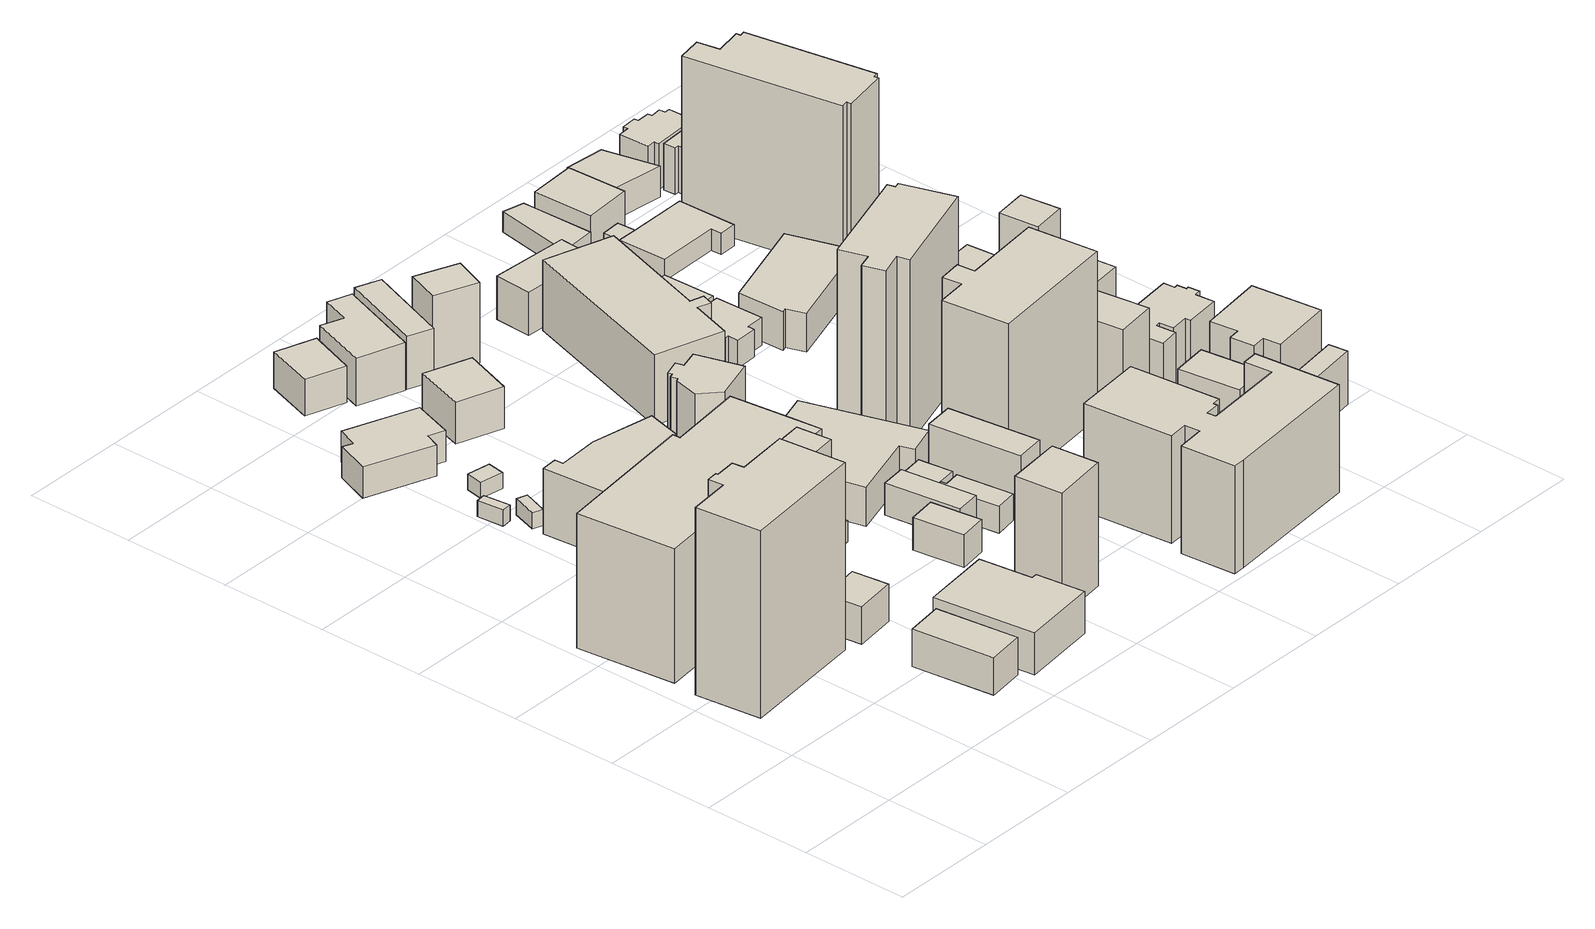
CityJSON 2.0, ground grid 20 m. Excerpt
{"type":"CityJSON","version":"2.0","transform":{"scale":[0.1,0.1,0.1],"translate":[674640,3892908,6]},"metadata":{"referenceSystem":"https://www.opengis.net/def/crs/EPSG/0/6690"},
"CityObjects":{
"building1":{"type":"Building","attributes":{"class":"3002","usage":"412","measuredHeight":36,"storeysAboveGround":12,"BuildingDetailAttribute.totalFloorArea":3738.52,"BuildingDetailAttribute.buildingFootprintArea":311.54,"BuildingDetailAttribute.buildingRoofEdgeArea":311.54,"BuildingDetailAttribute.urbanPlanType":"21","BuildingDetailAttribute.landUseType":"211","BuildingDetailAttribute.surveyYear":2021,"BuildingIDAttribute.prefecture":"23","BuildingIDAttribute.city":"23106"},"address":[{"country":"日本","locality":"愛知県名古屋市中区新栄一丁目３３１９"}],"geometry":[{"type":"Solid","lod":"1","boundaries":[[[[0,1,2,3,4,5,6,7,8,9]],[[8,10,11,9]],[[7,12,10,8]],[[6,13,12,7]],[[5,14,13,6]],[[4,15,14,5]],[[3,16,15,4]],[[2,17,16,3]],[[1,18,17,2]],[[0,19,18,1]],[[9,11,19,0]],[[10,12,13,14,15,16,17,18,19,11]]]]}]},
"building2":{"type":"Building","attributes":{"class":"9999","usage":"401","measuredHeight":29.1,"storeysAboveGround":7,"BuildingDetailAttribute.totalFloorArea":5298.74,"BuildingDetailAttribute.buildingFootprintArea":756.96,"BuildingDetailAttribute.buildingRoofEdgeArea":756.96,"BuildingDetailAttribute.urbanPlanType":"21","BuildingDetailAttribute.landUseType":"212","BuildingDetailAttribute.surveyYear":2021,"BuildingIDAttribute.prefecture":"23","BuildingIDAttribute.city":"23106"},"address":[{"country":"日本","locality":"愛知県名古屋市中区新栄一丁目３３０１"}],"geometry":[{"type":"Solid","lod":"1","boundaries":[[[[20,21,22,23,24,25,26]],[[25,27,28,26]],[[24,29,27,25]],[[23,30,29,24]],[[22,31,30,23]],[[21,32,31,22]],[[20,33,32,21]],[[26,28,33,20]],[[27,29,30,31,32,33,28]]]]}]},
"building3":{"type":"Building","attributes":{"class":"3001","usage":"401","measuredHeight":9,"storeysAboveGround":1,"BuildingDetailAttribute.totalFloorArea":108.42,"BuildingDetailAttribute.buildingFootprintArea":108.42,"BuildingDetailAttribute.buildingRoofEdgeArea":108.42,"BuildingDetailAttribute.urbanPlanType":"21","BuildingDetailAttribute.landUseType":"212","BuildingDetailAttribute.surveyYear":2021,"BuildingIDAttribute.prefecture":"23","BuildingIDAttribute.city":"23106"},"address":[{"country":"日本","locality":"愛知県名古屋市"}],"geometry":[{"type":"Solid","lod":"1","boundaries":[[[[34,35,36,37]],[[36,38,39,37]],[[35,40,38,36]],[[34,41,40,35]],[[37,39,41,34]],[[38,40,41,39]]]]}]},
"building4":{"type":"Building","attributes":{"class":"3001","usage":"412","measuredHeight":8,"storeysAboveGround":3,"BuildingDetailAttribute.totalFloorArea":159.29,"BuildingDetailAttribute.buildingFootprintArea":53.1,"BuildingDetailAttribute.buildingRoofEdgeArea":53.1,"BuildingDetailAttribute.urbanPlanType":"21","BuildingDetailAttribute.landUseType":"211","BuildingDetailAttribute.surveyYear":2021,"BuildingIDAttribute.prefecture":"23","BuildingIDAttribute.city":"23106"},"address":[{"country":"日本","locality":"愛知県名古屋市中区新栄一丁目３３１７"}],"geometry":[{"type":"Solid","lod":"1","boundaries":[[[[42,43,44,45]],[[44,46,47,45]],[[43,48,46,44]],[[42,49,48,43]],[[45,47,49,42]],[[46,48,49,47]]]]}]},
"building5":{"type":"Building","attributes":{"class":"3002","usage":"412","measuredHeight":29.9,"storeysAboveGround":1,"BuildingDetailAttribute.totalFloorArea":48.54,"BuildingDetailAttribute.buildingFootprintArea":48.54,"BuildingDetailAttribute.buildingRoofEdgeArea":48.54,"BuildingDetailAttribute.urbanPlanType":"21","BuildingDetailAttribute.landUseType":"211","BuildingDetailAttribute.surveyYear":2021,"BuildingIDAttribute.prefecture":"23","BuildingIDAttribute.city":"23106"},"address":[{"country":"日本","locality":"愛知県名古屋市"}],"geometry":[{"type":"Solid","lod":"1","boundaries":[[[[50,51,52,53]],[[52,54,55,53]],[[51,56,54,52]],[[50,57,56,51]],[[53,55,57,50]],[[54,56,57,55]]]]}]},
"building6":{"type":"Building","attributes":{"class":"9999","usage":"461","measuredHeight":-9999,"storeysAboveGround":9999,"BuildingDetailAttribute.totalFloorArea":-9999,"BuildingDetailAttribute.buildingFootprintArea":-9999,"BuildingDetailAttribute.buildingRoofEdgeArea":9.17,"BuildingDetailAttribute.urbanPlanType":"21","BuildingDetailAttribute.landUseType":"211","BuildingDetailAttribute.surveyYear":2021,"BuildingIDAttribute.prefecture":"23","BuildingIDAttribute.city":"23106"},"geometry":[{"type":"Solid","lod":"1","boundaries":[[[[58,59,60,61]],[[60,62,63,61]],[[59,64,62,60]],[[58,65,64,59]],[[61,63,65,58]],[[62,64,65,63]]]]}]},
"building7":{"type":"Building","attributes":{"class":"9999","usage":"461","measuredHeight":-9999,"storeysAboveGround":9999,"BuildingDetailAttribute.totalFloorArea":-9999,"BuildingDetailAttribute.buildingFootprintArea":-9999,"BuildingDetailAttribute.buildingRoofEdgeArea":9.86,"BuildingDetailAttribute.urbanPlanType":"21","BuildingDetailAttribute.landUseType":"211","BuildingDetailAttribute.surveyYear":2021,"BuildingIDAttribute.prefecture":"23","BuildingIDAttribute.city":"23106"},"geometry":[{"type":"Solid","lod":"1","boundaries":[[[[66,67,68,69]],[[68,70,71,69]],[[67,72,70,68]],[[66,73,72,67]],[[69,71,73,66]],[[70,72,73,71]]]]}]},
"building8":{"type":"Building","attributes":{"class":"3001","usage":"413","measuredHeight":10.9,"storeysAboveGround":2,"BuildingDetailAttribute.totalFloorArea":526.95,"BuildingDetailAttribute.buildingFootprintArea":263.48,"BuildingDetailAttribute.buildingRoofEdgeArea":263.48,"BuildingDetailAttribute.urbanPlanType":"21","BuildingDetailAttribute.landUseType":"212","BuildingDetailAttribute.surveyYear":2021,"BuildingIDAttribute.prefecture":"23","BuildingIDAttribute.city":"23106"},"address":[{"country":"日本","locality":"愛知県名古屋市"}],"geometry":[{"type":"Solid","lod":"1","boundaries":[[[[74,75,76,77,78,79]],[[78,80,81,79]],[[77,82,80,78]],[[76,83,82,77]],[[75,84,83,76]],[[74,85,84,75]],[[79,81,85,74]],[[80,82,83,84,85,81]]]]}]},
"building9":{"type":"Building","attributes":{"class":"3001","usage":"411","measuredHeight":7.8,"storeysAboveGround":2,"BuildingDetailAttribute.totalFloorArea":319.21,"BuildingDetailAttribute.buildingFootprintArea":159.6,"BuildingDetailAttribute.buildingRoofEdgeArea":159.6,"BuildingDetailAttribute.urbanPlanType":"21","BuildingDetailAttribute.landUseType":"211","BuildingDetailAttribute.surveyYear":2021,"BuildingIDAttribute.prefecture":"23","BuildingIDAttribute.city":"23106"},"address":[{"country":"日本","locality":"愛知県名古屋市"}],"geometry":[{"type":"Solid","lod":"1","boundaries":[[[[86,87,88,89,90,91,92,93]],[[92,94,95,93]],[[91,96,94,92]],[[90,97,96,91]],[[89,98,97,90]],[[88,99,98,89]],[[87,100,99,88]],[[86,101,100,87]],[[93,95,101,86]],[[94,96,97,98,99,100,101,95]]]]}]},
"building10":{"type":"Building","attributes":{"class":"3001","usage":"461","measuredHeight":-9999,"storeysAboveGround":9999,"BuildingDetailAttribute.totalFloorArea":-9999,"BuildingDetailAttribute.buildingFootprintArea":-9999,"BuildingDetailAttribute.buildingRoofEdgeArea":14.05,"BuildingDetailAttribute.urbanPlanType":"21","BuildingDetailAttribute.landUseType":"211","BuildingDetailAttribute.surveyYear":2021,"BuildingIDAttribute.prefecture":"23","BuildingIDAttribute.city":"23106"},"geometry":[{"type":"Solid","lod":"1","boundaries":[[[[102,103,104,105]],[[104,106,107,105]],[[103,108,106,104]],[[102,109,108,103]],[[105,107,109,102]],[[106,108,109,107]]]]}]},
"building11":{"type":"Building","attributes":{"class":"3002","usage":"412","measuredHeight":15.2,"storeysAboveGround":4,"BuildingDetailAttribute.totalFloorArea":871.58,"BuildingDetailAttribute.buildingFootprintArea":217.89,"BuildingDetailAttribute.buildingRoofEdgeArea":217.89,"BuildingDetailAttribute.urbanPlanType":"21","BuildingDetailAttribute.landUseType":"211","BuildingDetailAttribute.surveyYear":2021,"BuildingIDAttribute.prefecture":"23","BuildingIDAttribute.city":"23106"},"address":[{"country":"日本","locality":"愛知県名古屋市"}],"geometry":[{"type":"Solid","lod":"1","boundaries":[[[[110,111,112,113,114,115,116,117,118]],[[117,119,120,118]],[[116,121,119,117]],[[115,122,121,116]],[[114,123,122,115]],[[113,124,123,114]],[[112,125,124,113]],[[111,126,125,112]],[[110,127,126,111]],[[118,120,127,110]],[[119,121,122,123,124,125,126,127,120]]]]}]},
"building12":{"type":"Building","attributes":{"class":"9999","usage":"401","measuredHeight":16,"storeysAboveGround":1,"BuildingDetailAttribute.totalFloorArea":35.12,"BuildingDetailAttribute.buildingFootprintArea":35.12,"BuildingDetailAttribute.buildingRoofEdgeArea":35.12,"BuildingDetailAttribute.urbanPlanType":"21","BuildingDetailAttribute.landUseType":"212","BuildingDetailAttribute.surveyYear":2021,"BuildingIDAttribute.prefecture":"23","BuildingIDAttribute.city":"23106"},"address":[{"country":"日本","locality":"愛知県名古屋市"}],"geometry":[{"type":"Solid","lod":"1","boundaries":[[[[128,129,130,131]],[[130,132,133,131]],[[129,134,132,130]],[[128,135,134,129]],[[131,133,135,128]],[[132,134,135,133]]]]}]},
"building13":{"type":"Building","attributes":{"class":"3002","usage":"412","measuredHeight":30,"storeysAboveGround":8,"BuildingDetailAttribute.totalFloorArea":751.93,"BuildingDetailAttribute.buildingFootprintArea":93.99,"BuildingDetailAttribute.buildingRoofEdgeArea":93.99,"BuildingDetailAttribute.urbanPlanType":"21","BuildingDetailAttribute.landUseType":"211","BuildingDetailAttribute.surveyYear":2021,"BuildingIDAttribute.prefecture":"23","BuildingIDAttribute.city":"23106"},"address":[{"country":"日本","locality":"愛知県名古屋市"}],"geometry":[{"type":"Solid","lod":"1","boundaries":[[[[136,137,138,139]],[[138,140,141,139]],[[137,142,140,138]],[[136,143,142,137]],[[139,141,143,136]],[[140,142,143,141]]]]}]},
"building14":{"type":"Building","attributes":{"class":"3001","usage":"413","measuredHeight":8.1,"storeysAboveGround":2,"BuildingDetailAttribute.totalFloorArea":99.26,"BuildingDetailAttribute.buildingFootprintArea":49.63,"BuildingDetailAttribute.buildingRoofEdgeArea":49.63,"BuildingDetailAttribute.urbanPlanType":"21","BuildingDetailAttribute.landUseType":"212","BuildingDetailAttribute.surveyYear":2021,"BuildingIDAttribute.prefecture":"23","BuildingIDAttribute.city":"23106"},"address":[{"country":"日本","locality":"愛知県名古屋市"}],"geometry":[{"type":"Solid","lod":"1","boundaries":[[[[144,145,146,147]],[[146,148,149,147]],[[145,150,148,146]],[[144,151,150,145]],[[147,149,151,144]],[[148,150,151,149]]]]}]},
"building15":{"type":"Building","attributes":{"class":"3001","usage":"411","measuredHeight":8.8,"storeysAboveGround":2,"BuildingDetailAttribute.totalFloorArea":146.2,"BuildingDetailAttribute.buildingFootprintArea":73.1,"BuildingDetailAttribute.buildingRoofEdgeArea":73.1,"BuildingDetailAttribute.urbanPlanType":"21","BuildingDetailAttribute.landUseType":"211","BuildingDetailAttribute.surveyYear":2021,"BuildingIDAttribute.prefecture":"23","BuildingIDAttribute.city":"23106"},"address":[{"country":"日本","locality":"愛知県名古屋市"}],"geometry":[{"type":"Solid","lod":"1","boundaries":[[[[152,153,154,155]],[[154,156,157,155]],[[153,158,156,154]],[[152,159,158,153]],[[155,157,159,152]],[[156,158,159,157]]]]}]},
"building16":{"type":"Building","attributes":{"class":"3001","usage":"411","measuredHeight":9.8,"storeysAboveGround":2,"BuildingDetailAttribute.totalFloorArea":177.47,"BuildingDetailAttribute.buildingFootprintArea":88.73,"BuildingDetailAttribute.buildingRoofEdgeArea":88.73,"BuildingDetailAttribute.urbanPlanType":"21","BuildingDetailAttribute.landUseType":"211","BuildingDetailAttribute.surveyYear":2021,"BuildingIDAttribute.prefecture":"23","BuildingIDAttribute.city":"23106"},"address":[{"country":"日本","locality":"愛知県名古屋市"}],"geometry":[{"type":"Solid","lod":"1","boundaries":[[[[160,161,162,163]],[[162,164,165,163]],[[161,166,164,162]],[[160,167,166,161]],[[163,165,167,160]],[[164,166,167,165]]]]}]},
"building17":{"type":"Building","attributes":{"class":"3001","usage":"411","measuredHeight":9,"storeysAboveGround":2,"BuildingDetailAttribute.totalFloorArea":133.49,"BuildingDetailAttribute.buildingFootprintArea":66.75,"BuildingDetailAttribute.buildingRoofEdgeArea":66.75,"BuildingDetailAttribute.urbanPlanType":"21","BuildingDetailAttribute.landUseType":"211","BuildingDetailAttribute.surveyYear":2021,"BuildingIDAttribute.prefecture":"23","BuildingIDAttribute.city":"23106"},"address":[{"country":"日本","locality":"愛知県名古屋市中区新栄一丁目３３１４"}],"geometry":[{"type":"Solid","lod":"1","boundaries":[[[[168,169,170,171]],[[170,172,173,171]],[[169,174,172,170]],[[168,175,174,169]],[[171,173,175,168]],[[172,174,175,173]]]]}]},
"building18":{"type":"Building","attributes":{"class":"3001","usage":"411","measuredHeight":9.9,"storeysAboveGround":3,"BuildingDetailAttribute.totalFloorArea":378.11,"BuildingDetailAttribute.buildingFootprintArea":126.04,"BuildingDetailAttribute.buildingRoofEdgeArea":156.18,"BuildingDetailAttribute.urbanPlanType":"21","BuildingDetailAttribute.landUseType":"211","BuildingDetailAttribute.surveyYear":2021,"BuildingIDAttribute.prefecture":"23","BuildingIDAttribute.city":"23106"},"address":[{"country":"日本","locality":"愛知県名古屋市"}],"geometry":[{"type":"Solid","lod":"1","boundaries":[[[[176,177,178,179,180,181]],[[180,182,183,181]],[[179,184,182,180]],[[178,185,184,179]],[[177,186,185,178]],[[176,187,186,177]],[[181,183,187,176]],[[182,184,185,186,187,183]]]]}]},
"building19":{"type":"Building","attributes":{"class":"3001","usage":"411","measuredHeight":6.4,"storeysAboveGround":1,"BuildingDetailAttribute.totalFloorArea":47.38,"BuildingDetailAttribute.buildingFootprintArea":47.38,"BuildingDetailAttribute.buildingRoofEdgeArea":77.96,"BuildingDetailAttribute.urbanPlanType":"21","BuildingDetailAttribute.landUseType":"211","BuildingDetailAttribute.surveyYear":2021,"BuildingIDAttribute.prefecture":"23","BuildingIDAttribute.city":"23106"},"address":[{"country":"日本","locality":"愛知県名古屋市"}],"geometry":[{"type":"Solid","lod":"1","boundaries":[[[[188,189,190,191,192,193]],[[192,194,195,193]],[[191,196,194,192]],[[190,197,196,191]],[[189,198,197,190]],[[188,199,198,189]],[[193,195,199,188]],[[194,196,197,198,199,195]]]]}]},
"building20":{"type":"Building","attributes":{"class":"9999","usage":"401","measuredHeight":7.9,"storeysAboveGround":2,"BuildingDetailAttribute.totalFloorArea":763.2,"BuildingDetailAttribute.buildingFootprintArea":381.6,"BuildingDetailAttribute.buildingRoofEdgeArea":381.6,"BuildingDetailAttribute.urbanPlanType":"21","BuildingDetailAttribute.landUseType":"212","BuildingDetailAttribute.surveyYear":2021,"BuildingIDAttribute.prefecture":"23","BuildingIDAttribute.city":"23106"},"address":[{"country":"日本","locality":"愛知県名古屋市中区新栄一丁目３３０４"}],"geometry":[{"type":"Solid","lod":"1","boundaries":[[[[200,201,202,203,204,205]],[[204,206,207,205]],[[203,208,206,204]],[[202,209,208,203]],[[201,210,209,202]],[[200,211,210,201]],[[205,207,211,200]],[[206,208,209,210,211,207]]]]}]},
"building21":{"type":"Building","attributes":{"class":"9999","usage":"411","measuredHeight":6.4,"storeysAboveGround":2,"BuildingDetailAttribute.totalFloorArea":61.14,"BuildingDetailAttribute.buildingFootprintArea":30.57,"BuildingDetailAttribute.buildingRoofEdgeArea":77.96,"BuildingDetailAttribute.urbanPlanType":"21","BuildingDetailAttribute.landUseType":"211","BuildingDetailAttribute.surveyYear":2021,"BuildingIDAttribute.prefecture":"23","BuildingIDAttribute.city":"23106"},"address":[{"country":"日本","locality":"愛知県名古屋市"}],"geometry":[{"type":"Solid","lod":"1","boundaries":[[[[212,213,214,215,216]],[[215,217,199,216]],[[214,218,217,215]],[[213,219,218,214]],[[212,195,219,213]],[[216,199,195,212]],[[217,218,219,195,199]]]]}]},
"building22":{"type":"Building","attributes":{"class":"3002","usage":"413","measuredHeight":13.3,"storeysAboveGround":4,"BuildingDetailAttribute.totalFloorArea":351.12,"BuildingDetailAttribute.buildingFootprintArea":87.78,"BuildingDetailAttribute.buildingRoofEdgeArea":87.78,"BuildingDetailAttribute.urbanPlanType":"21","BuildingDetailAttribute.landUseType":"212","BuildingDetailAttribute.surveyYear":2021,"BuildingIDAttribute.prefecture":"23","BuildingIDAttribute.city":"23106"},"address":[{"country":"日本","locality":"愛知県名古屋市"}],"geometry":[{"type":"Solid","lod":"1","boundaries":[[[[220,221,222,223,224,225,226,227,228,229,230]],[[229,231,232,230]],[[228,233,231,229]],[[227,234,233,228]],[[226,235,234,227]],[[225,236,235,226]],[[224,237,236,225]],[[223,238,237,224]],[[222,239,238,223]],[[221,240,239,222]],[[220,241,240,221]],[[230,232,241,220]],[[231,233,234,235,236,237,238,239,240,241,232]]]]}]},
"building23":{"type":"Building","attributes":{"class":"9999","usage":"411","measuredHeight":14.9,"storeysAboveGround":3,"BuildingDetailAttribute.totalFloorArea":242.17,"BuildingDetailAttribute.buildingFootprintArea":80.72,"BuildingDetailAttribute.buildingRoofEdgeArea":80.72,"BuildingDetailAttribute.urbanPlanType":"21","BuildingDetailAttribute.landUseType":"211","BuildingDetailAttribute.surveyYear":2021,"BuildingIDAttribute.prefecture":"23","BuildingIDAttribute.city":"23106"},"address":[{"country":"日本","locality":"愛知県名古屋市中区新栄一丁目２２１０"}],"geometry":[{"type":"Solid","lod":"1","boundaries":[[[[242,243,244,245]],[[244,246,247,245]],[[243,248,246,244]],[[242,249,248,243]],[[245,247,249,242]],[[246,248,249,247]]]]}]},
"building24":{"type":"Building","attributes":{"class":"3002","usage":"412","measuredHeight":14.1,"storeysAboveGround":4,"BuildingDetailAttribute.totalFloorArea":381.03,"BuildingDetailAttribute.buildingFootprintArea":95.26,"BuildingDetailAttribute.buildingRoofEdgeArea":95.26,"BuildingDetailAttribute.urbanPlanType":"21","BuildingDetailAttribute.landUseType":"211","BuildingDetailAttribute.surveyYear":2021,"BuildingIDAttribute.prefecture":"23","BuildingIDAttribute.city":"23106"},"address":[{"country":"日本","locality":"愛知県名古屋市"}],"geometry":[{"type":"Solid","lod":"1","boundaries":[[[[250,251,252,253]],[[252,254,255,253]],[[251,256,254,252]],[[250,257,256,251]],[[253,255,257,250]],[[254,256,257,255]]]]}]},
"building25":{"type":"Building","attributes":{"class":"3002","usage":"412","measuredHeight":15,"storeysAboveGround":5,"BuildingDetailAttribute.totalFloorArea":272.68,"BuildingDetailAttribute.buildingFootprintArea":54.54,"BuildingDetailAttribute.buildingRoofEdgeArea":54.54,"BuildingDetailAttribute.urbanPlanType":"21","BuildingDetailAttribute.landUseType":"211","BuildingDetailAttribute.surveyYear":2021,"BuildingIDAttribute.prefecture":"23","BuildingIDAttribute.city":"23106"},"address":[{"country":"日本","locality":"愛知県名古屋市"}],"geometry":[{"type":"Solid","lod":"1","boundaries":[[[[258,259,260,261]],[[260,262,263,261]],[[259,264,262,260]],[[258,265,264,259]],[[261,263,265,258]],[[262,264,265,263]]]]}]},
"building26":{"type":"Building","attributes":{"class":"3002","usage":"412","measuredHeight":14.2,"storeysAboveGround":4,"BuildingDetailAttribute.totalFloorArea":1749.86,"BuildingDetailAttribute.buildingFootprintArea":437.46,"BuildingDetailAttribute.buildingRoofEdgeArea":437.46,"BuildingDetailAttribute.urbanPlanType":"21","BuildingDetailAttribute.landUseType":"211","BuildingDetailAttribute.surveyYear":2021,"BuildingIDAttribute.prefecture":"23","BuildingIDAttribute.city":"23106"},"address":[{"country":"日本","locality":"愛知県名古屋市"}],"geometry":[{"type":"Solid","lod":"1","boundaries":[[[[266,267,268,269,270,271,272,273]],[[272,274,275,273]],[[271,276,274,272]],[[270,277,276,271]],[[269,278,277,270]],[[268,279,278,269]],[[267,280,279,268]],[[266,281,280,267]],[[273,275,281,266]],[[274,276,277,278,279,280,281,275]]]]}]},
"building27":{"type":"Building","attributes":{"class":"9999","usage":"422","measuredHeight":28.1,"storeysAboveGround":6,"BuildingDetailAttribute.totalFloorArea":3343.66,"BuildingDetailAttribute.buildingFootprintArea":557.28,"BuildingDetailAttribute.buildingRoofEdgeArea":699.44,"BuildingDetailAttribute.urbanPlanType":"21","BuildingDetailAttribute.landUseType":"214","BuildingDetailAttribute.surveyYear":2021,"BuildingIDAttribute.prefecture":"23","BuildingIDAttribute.city":"23106"},"address":[{"country":"日本","locality":"愛知県名古屋市"}],"geometry":[{"type":"Solid","lod":"1","boundaries":[[[[282,283,284,285,286,287,288,289,290,291,292,293,294,295,296,297,298]],[[297,299,300,298]],[[296,301,299,297]],[[295,302,301,296]],[[294,303,302,295]],[[293,304,303,294]],[[292,305,304,293]],[[291,306,305,292]],[[290,307,306,291]],[[289,308,307,290]],[[288,309,308,289]],[[287,310,309,288]],[[286,311,310,287]],[[285,312,311,286]],[[284,313,312,285]],[[283,314,313,284]],[[282,315,314,283]],[[298,300,315,282]],[[299,301,302,303,304,305,306,307,308,309,310,311,312,313,314,315,300]]]]}]},
"building28":{"type":"Building","attributes":{"class":"3002","usage":"412","measuredHeight":37.1,"storeysAboveGround":11,"BuildingDetailAttribute.totalFloorArea":3727.07,"BuildingDetailAttribute.buildingFootprintArea":338.82,"BuildingDetailAttribute.buildingRoofEdgeArea":338.82,"BuildingDetailAttribute.urbanPlanType":"21","BuildingDetailAttribute.landUseType":"211","BuildingDetailAttribute.surveyYear":2021,"BuildingIDAttribute.prefecture":"23","BuildingIDAttribute.city":"23106"},"address":[{"country":"日本","locality":"愛知県名古屋市"}],"geometry":[{"type":"Solid","lod":"1","boundaries":[[[[316,317,318,319,320,321,322,323]],[[322,324,325,323]],[[321,326,324,322]],[[320,327,326,321]],[[319,328,327,320]],[[318,329,328,319]],[[317,330,329,318]],[[316,331,330,317]],[[323,325,331,316]],[[324,326,327,328,329,330,331,325]]]]}]},
"building29":{"type":"Building","attributes":{"class":"3002","usage":"412","measuredHeight":34.2,"storeysAboveGround":11,"BuildingDetailAttribute.totalFloorArea":2849.39,"BuildingDetailAttribute.buildingFootprintArea":259.04,"BuildingDetailAttribute.buildingRoofEdgeArea":259.03,"BuildingDetailAttribute.urbanPlanType":"21","BuildingDetailAttribute.landUseType":"211","BuildingDetailAttribute.surveyYear":2021,"BuildingIDAttribute.prefecture":"23","BuildingIDAttribute.city":"23106"},"address":[{"country":"日本","locality":"愛知県名古屋市中区新栄一丁目３３０６－１"}],"geometry":[{"type":"Solid","lod":"1","boundaries":[[[[332,333,334,335,336,337,338,339,340,341]],[[340,342,343,341]],[[339,344,342,340]],[[338,345,344,339]],[[337,346,345,338]],[[336,347,346,337]],[[335,348,347,336]],[[334,349,348,335]],[[333,350,349,334]],[[332,351,350,333]],[[341,343,351,332]],[[342,344,345,346,347,348,349,350,351,343]]]]}]},
"building30":{"type":"Building","attributes":{"class":"3001","usage":"411","measuredHeight":9.1,"storeysAboveGround":2,"BuildingDetailAttribute.totalFloorArea":202.58,"BuildingDetailAttribute.buildingFootprintArea":101.29,"BuildingDetailAttribute.buildingRoofEdgeArea":101.29,"BuildingDetailAttribute.urbanPlanType":"21","BuildingDetailAttribute.landUseType":"211","BuildingDetailAttribute.surveyYear":2021,"BuildingIDAttribute.prefecture":"23","BuildingIDAttribute.city":"23106"},"address":[{"country":"日本","locality":"愛知県名古屋市"}],"geometry":[{"type":"Solid","lod":"1","boundaries":[[[[352,353,354,355]],[[354,356,357,355]],[[353,358,356,354]],[[352,359,358,353]],[[355,357,359,352]],[[356,358,359,357]]]]}]},
"building31":{"type":"Building","attributes":{"class":"9999","usage":"411","measuredHeight":8.2,"storeysAboveGround":1,"BuildingDetailAttribute.totalFloorArea":137.63,"BuildingDetailAttribute.buildingFootprintArea":137.63,"BuildingDetailAttribute.buildingRoofEdgeArea":137.63,"BuildingDetailAttribute.urbanPlanType":"21","BuildingDetailAttribute.landUseType":"223","BuildingDetailAttribute.surveyYear":2021,"BuildingIDAttribute.prefecture":"23","BuildingIDAttribute.city":"23106"},"address":[{"country":"日本","locality":"愛知県名古屋市"}],"geometry":[{"type":"Solid","lod":"1","boundaries":[[[[360,361,362,363,364,365,366,367,368,369,370,371,372,373,374,375]],[[374,376,377,375]],[[373,378,376,374]],[[372,379,378,373]],[[371,380,379,372]],[[370,381,380,371]],[[369,382,381,370]],[[368,383,382,369]],[[367,384,383,368]],[[366,385,384,367]],[[365,386,385,366]],[[364,387,386,365]],[[363,388,387,364]],[[362,389,388,363]],[[361,390,389,362]],[[360,391,390,361]],[[375,377,391,360]],[[376,378,379,380,381,382,383,384,385,386,387,388,389,390,391,377]]]]}]},
"building32":{"type":"Building","attributes":{"class":"3001","usage":"401","measuredHeight":15.1,"storeysAboveGround":4,"BuildingDetailAttribute.totalFloorArea":307.88,"BuildingDetailAttribute.buildingFootprintArea":76.97,"BuildingDetailAttribute.buildingRoofEdgeArea":76.97,"BuildingDetailAttribute.urbanPlanType":"21","BuildingDetailAttribute.landUseType":"212","BuildingDetailAttribute.surveyYear":2021,"BuildingIDAttribute.prefecture":"23","BuildingIDAttribute.city":"23106"},"address":[{"country":"日本","locality":"愛知県名古屋市"}],"geometry":[{"type":"Solid","lod":"1","boundaries":[[[[392,393,394,395]],[[394,396,397,395]],[[393,398,396,394]],[[392,399,398,393]],[[395,397,399,392]],[[396,398,399,397]]]]}]},
"building33":{"type":"Building","attributes":{"class":"3002","usage":"412","measuredHeight":17,"storeysAboveGround":5,"BuildingDetailAttribute.totalFloorArea":505.22,"BuildingDetailAttribute.buildingFootprintArea":101.04,"BuildingDetailAttribute.buildingRoofEdgeArea":101.04,"BuildingDetailAttribute.urbanPlanType":"21","BuildingDetailAttribute.landUseType":"211","BuildingDetailAttribute.surveyYear":2021,"BuildingIDAttribute.prefecture":"23","BuildingIDAttribute.city":"23106"},"address":[{"country":"日本","locality":"愛知県名古屋市"}],"geometry":[{"type":"Solid","lod":"1","boundaries":[[[[400,401,402,403]],[[402,404,405,403]],[[401,406,404,402]],[[400,407,406,401]],[[403,405,407,400]],[[404,406,407,405]]]]}]},
"building34":{"type":"Building","attributes":{"class":"3002","usage":"412","measuredHeight":31.9,"storeysAboveGround":1,"BuildingDetailAttribute.totalFloorArea":46.21,"BuildingDetailAttribute.buildingFootprintArea":46.21,"BuildingDetailAttribute.buildingRoofEdgeArea":46.21,"BuildingDetailAttribute.urbanPlanType":"21","BuildingDetailAttribute.landUseType":"211","BuildingDetailAttribute.surveyYear":2021,"BuildingIDAttribute.prefecture":"23","BuildingIDAttribute.city":"23106"},"address":[{"country":"日本","locality":"愛知県名古屋市"}],"geometry":[{"type":"Solid","lod":"1","boundaries":[[[[408,409,410,411]],[[410,412,413,411]],[[409,414,412,410]],[[408,415,414,409]],[[411,413,415,408]],[[412,414,415,413]]]]}]},
"building35":{"type":"Building","attributes":{"class":"3001","usage":"411","measuredHeight":3.9,"storeysAboveGround":1,"BuildingDetailAttribute.totalFloorArea":21.49,"BuildingDetailAttribute.buildingFootprintArea":21.49,"BuildingDetailAttribute.buildingRoofEdgeArea":21.49,"BuildingDetailAttribute.urbanPlanType":"21","BuildingDetailAttribute.landUseType":"211","BuildingDetailAttribute.surveyYear":2021,"BuildingIDAttribute.prefecture":"23","BuildingIDAttribute.city":"23106"},"address":[{"country":"日本","locality":"愛知県名古屋市"}],"geometry":[{"type":"Solid","lod":"1","boundaries":[[[[416,417,418,419]],[[418,420,421,419]],[[417,422,420,418]],[[416,423,422,417]],[[419,421,423,416]],[[420,422,423,421]]]]}]},
"building36":{"type":"Building","attributes":{"class":"9999","usage":"412","measuredHeight":17,"storeysAboveGround":3,"BuildingDetailAttribute.totalFloorArea":261.67,"BuildingDetailAttribute.buildingFootprintArea":87.22,"BuildingDetailAttribute.buildingRoofEdgeArea":87.22,"BuildingDetailAttribute.urbanPlanType":"21","BuildingDetailAttribute.landUseType":"211","BuildingDetailAttribute.surveyYear":2021,"BuildingIDAttribute.prefecture":"23","BuildingIDAttribute.city":"23106"},"address":[{"country":"日本","locality":"愛知県名古屋市中区新栄一丁目３２１０"}],"geometry":[{"type":"Solid","lod":"1","boundaries":[[[[424,425,426,427,428,429]],[[428,430,431,429]],[[427,432,430,428]],[[426,433,432,427]],[[425,434,433,426]],[[424,435,434,425]],[[429,431,435,424]],[[430,432,433,434,435,431]]]]}]},
"building37":{"type":"Building","attributes":{"class":"3001","usage":"412","measuredHeight":9.2,"storeysAboveGround":2,"BuildingDetailAttribute.totalFloorArea":487.26,"BuildingDetailAttribute.buildingFootprintArea":243.63,"BuildingDetailAttribute.buildingRoofEdgeArea":243.63,"BuildingDetailAttribute.urbanPlanType":"21","BuildingDetailAttribute.landUseType":"211","BuildingDetailAttribute.surveyYear":2021,"BuildingIDAttribute.prefecture":"23","BuildingIDAttribute.city":"23106"},"address":[{"country":"日本","locality":"愛知県名古屋市"}],"geometry":[{"type":"Solid","lod":"1","boundaries":[[[[436,437,438,439,440,441]],[[440,442,443,441]],[[439,444,442,440]],[[438,445,444,439]],[[437,446,445,438]],[[436,447,446,437]],[[441,443,447,436]],[[442,444,445,446,447,443]]]]}]},
"building38":{"type":"Building","attributes":{"class":"3001","usage":"431","measuredHeight":5.8,"storeysAboveGround":1,"BuildingDetailAttribute.totalFloorArea":78.31,"BuildingDetailAttribute.buildingFootprintArea":78.31,"BuildingDetailAttribute.buildingRoofEdgeArea":78.31,"BuildingDetailAttribute.urbanPlanType":"21","BuildingDetailAttribute.landUseType":"213","BuildingDetailAttribute.surveyYear":2021,"BuildingIDAttribute.prefecture":"23","BuildingIDAttribute.city":"23106"},"address":[{"country":"日本","locality":"愛知県名古屋市"}],"geometry":[{"type":"Solid","lod":"1","boundaries":[[[[448,449,450,451,452]],[[451,453,454,452]],[[450,455,453,451]],[[449,456,455,450]],[[448,457,456,449]],[[452,454,457,448]],[[453,455,456,457,454]]]]}]},
"building39":{"type":"Building","attributes":{"class":"3002","usage":"412","measuredHeight":18.1,"storeysAboveGround":6,"BuildingDetailAttribute.totalFloorArea":1015.36,"BuildingDetailAttribute.buildingFootprintArea":169.23,"BuildingDetailAttribute.buildingRoofEdgeArea":169.23,"BuildingDetailAttribute.urbanPlanType":"21","BuildingDetailAttribute.landUseType":"211","BuildingDetailAttribute.surveyYear":2021,"BuildingIDAttribute.prefecture":"23","BuildingIDAttribute.city":"23106"},"address":[{"country":"日本","locality":"愛知県名古屋市"}],"geometry":[{"type":"Solid","lod":"1","boundaries":[[[[458,459,460,461,462,463,464,465]],[[464,466,467,465]],[[463,468,466,464]],[[462,469,468,463]],[[461,470,469,462]],[[460,471,470,461]],[[459,472,471,460]],[[458,473,472,459]],[[465,467,473,458]],[[466,468,469,470,471,472,473,467]]]]}]},
"building40":{"type":"Building","attributes":{"class":"3001","usage":"461","measuredHeight":3.8,"storeysAboveGround":9999,"BuildingDetailAttribute.totalFloorArea":-9999,"BuildingDetailAttribute.buildingFootprintArea":-9999,"BuildingDetailAttribute.buildingRoofEdgeArea":12.32,"BuildingDetailAttribute.urbanPlanType":"21","BuildingDetailAttribute.landUseType":"211","BuildingDetailAttribute.surveyYear":2021,"BuildingIDAttribute.prefecture":"23","BuildingIDAttribute.city":"23106"},"geometry":[{"type":"Solid","lod":"1","boundaries":[[[[474,475,476,477]],[[476,478,479,477]],[[475,480,478,476]],[[474,481,480,475]],[[477,479,481,474]],[[478,480,481,479]]]]}]},
"building41":{"type":"Building","attributes":{"class":"3002","usage":"411","measuredHeight":10.5,"storeysAboveGround":3,"BuildingDetailAttribute.totalFloorArea":222.86,"BuildingDetailAttribute.buildingFootprintArea":74.29,"BuildingDetailAttribute.buildingRoofEdgeArea":74.29,"BuildingDetailAttribute.urbanPlanType":"21","BuildingDetailAttribute.landUseType":"211","BuildingDetailAttribute.surveyYear":2021,"BuildingIDAttribute.prefecture":"23","BuildingIDAttribute.city":"23106"},"address":[{"country":"日本","locality":"愛知県名古屋市"}],"geometry":[{"type":"Solid","lod":"1","boundaries":[[[[482,483,484,485]],[[484,486,487,485]],[[483,488,486,484]],[[482,489,488,483]],[[485,487,489,482]],[[486,488,489,487]]]]}]},
"building42":{"type":"Building","attributes":{"class":"3002","usage":"412","measuredHeight":12,"storeysAboveGround":4,"BuildingDetailAttribute.totalFloorArea":548.68,"BuildingDetailAttribute.buildingFootprintArea":137.17,"BuildingDetailAttribute.buildingRoofEdgeArea":137.17,"BuildingDetailAttribute.urbanPlanType":"21","BuildingDetailAttribute.landUseType":"211","BuildingDetailAttribute.surveyYear":2021,"BuildingIDAttribute.prefecture":"23","BuildingIDAttribute.city":"23106"},"address":[{"country":"日本","locality":"愛知県名古屋市中区新栄一丁目３３０９－３"}],"geometry":[{"type":"Solid","lod":"1","boundaries":[[[[490,491,492,493,494,495,496,497,498,499,500,501,502,503,504,505]],[[504,506,507,505]],[[503,508,506,504]],[[502,509,508,503]],[[501,510,509,502]],[[500,511,510,501]],[[499,512,511,500]],[[498,513,512,499]],[[497,514,513,498]],[[496,515,514,497]],[[495,516,515,496]],[[494,517,516,495]],[[493,518,517,494]],[[492,519,518,493]],[[491,520,519,492]],[[490,521,520,491]],[[505,507,521,490]],[[506,508,509,510,511,512,513,514,515,516,517,518,519,520,521,507]]]]}]},
"building43":{"type":"Building","attributes":{"class":"3001","usage":"411","measuredHeight":6,"storeysAboveGround":1,"BuildingDetailAttribute.totalFloorArea":140.41,"BuildingDetailAttribute.buildingFootprintArea":140.41,"BuildingDetailAttribute.buildingRoofEdgeArea":140.41,"BuildingDetailAttribute.urbanPlanType":"21","BuildingDetailAttribute.landUseType":"211","BuildingDetailAttribute.surveyYear":2021,"BuildingIDAttribute.prefecture":"23","BuildingIDAttribute.city":"23106"},"address":[{"country":"日本","locality":"愛知県名古屋市"}],"geometry":[{"type":"Solid","lod":"1","boundaries":[[[[522,523,524,525,526,527,528]],[[527,529,479,528]],[[526,530,529,527]],[[525,531,530,526]],[[524,532,531,525]],[[523,533,532,524]],[[522,478,533,523]],[[528,479,478,522]],[[529,530,531,532,533,478,479]]]]}]},
"building44":{"type":"Building","attributes":{"class":"3001","usage":"412","measuredHeight":9.7,"storeysAboveGround":2,"BuildingDetailAttribute.totalFloorArea":197.8,"BuildingDetailAttribute.buildingFootprintArea":98.9,"BuildingDetailAttribute.buildingRoofEdgeArea":98.9,"BuildingDetailAttribute.urbanPlanType":"21","BuildingDetailAttribute.landUseType":"211","BuildingDetailAttribute.surveyYear":2021,"BuildingIDAttribute.prefecture":"23","BuildingIDAttribute.city":"23106"},"address":[{"country":"日本","locality":"愛知県名古屋市"}],"geometry":[{"type":"Solid","lod":"1","boundaries":[[[[534,535,536,537]],[[536,538,539,537]],[[535,540,538,536]],[[534,541,540,535]],[[537,539,541,534]],[[538,540,541,539]]]]}]},
"building45":{"type":"Building","attributes":{"class":"9999","usage":"401","measuredHeight":4.2,"storeysAboveGround":1,"BuildingDetailAttribute.totalFloorArea":427.76,"BuildingDetailAttribute.buildingFootprintArea":427.76,"BuildingDetailAttribute.buildingRoofEdgeArea":427.76,"BuildingDetailAttribute.urbanPlanType":"21","BuildingDetailAttribute.landUseType":"212","BuildingDetailAttribute.surveyYear":2021,"BuildingIDAttribute.prefecture":"23","BuildingIDAttribute.city":"23106"},"address":[{"country":"日本","locality":"愛知県名古屋市"}],"geometry":[{"type":"Solid","lod":"1","boundaries":[[[[542,543,544,545,546,547]],[[546,548,549,547]],[[545,550,548,546]],[[544,551,550,545]],[[543,552,551,544]],[[542,553,552,543]],[[547,549,553,542]],[[548,550,551,552,553,549]]]]}]},
"building46":{"type":"Building","attributes":{"class":"3002","usage":"401","measuredHeight":10.4,"storeysAboveGround":3,"BuildingDetailAttribute.totalFloorArea":333.14,"BuildingDetailAttribute.buildingFootprintArea":111.05,"BuildingDetailAttribute.buildingRoofEdgeArea":111.05,"BuildingDetailAttribute.urbanPlanType":"21","BuildingDetailAttribute.landUseType":"212","BuildingDetailAttribute.surveyYear":2021,"BuildingIDAttribute.prefecture":"23","BuildingIDAttribute.city":"23106"},"address":[{"country":"日本","locality":"愛知県名古屋市"}],"geometry":[{"type":"Solid","lod":"1","boundaries":[[[[554,555,556,557]],[[556,558,559,557]],[[555,560,558,556]],[[554,561,560,555]],[[557,559,561,554]],[[558,560,561,559]]]]}]},
"building47":{"type":"Building","attributes":{"class":"3001","usage":"411","measuredHeight":7.8,"storeysAboveGround":2,"BuildingDetailAttribute.totalFloorArea":172.4,"BuildingDetailAttribute.buildingFootprintArea":86.2,"BuildingDetailAttribute.buildingRoofEdgeArea":86.2,"BuildingDetailAttribute.urbanPlanType":"21","BuildingDetailAttribute.landUseType":"211","BuildingDetailAttribute.surveyYear":2021,"BuildingIDAttribute.prefecture":"23","BuildingIDAttribute.city":"23106"},"address":[{"country":"日本","locality":"愛知県名古屋市"}],"geometry":[{"type":"Solid","lod":"1","boundaries":[[[[562,563,564,565]],[[564,566,567,565]],[[563,568,566,564]],[[562,569,568,563]],[[565,567,569,562]],[[566,568,569,567]]]]}]},
"building48":{"type":"Building","attributes":{"class":"9999","usage":"412","measuredHeight":32,"storeysAboveGround":11,"BuildingDetailAttribute.totalFloorArea":3279.26,"BuildingDetailAttribute.buildingFootprintArea":298.11,"BuildingDetailAttribute.buildingRoofEdgeArea":298.11,"BuildingDetailAttribute.urbanPlanType":"21","BuildingDetailAttribute.landUseType":"211","BuildingDetailAttribute.surveyYear":2021,"BuildingIDAttribute.prefecture":"23","BuildingIDAttribute.city":"23106"},"address":[{"country":"日本","locality":"愛知県名古屋市中区新栄一丁目１９０２－２"}],"geometry":[{"type":"Solid","lod":"1","boundaries":[[[[570,571,572,573,574,575,576,577,578,579,580,581]],[[580,582,583,581]],[[579,584,582,580]],[[578,585,584,579]],[[577,586,585,578]],[[576,587,586,577]],[[575,588,587,576]],[[574,589,588,575]],[[573,590,589,574]],[[572,591,590,573]],[[571,592,591,572]],[[570,593,592,571]],[[581,583,593,570]],[[582,584,585,586,587,588,589,590,591,592,593,583]]]]}]},
"building49":{"type":"Building","attributes":{"class":"9999","usage":"412","measuredHeight":9.7,"storeysAboveGround":2,"BuildingDetailAttribute.totalFloorArea":144.71,"BuildingDetailAttribute.buildingFootprintArea":72.35,"BuildingDetailAttribute.buildingRoofEdgeArea":72.35,"BuildingDetailAttribute.urbanPlanType":"21","BuildingDetailAttribute.landUseType":"211","BuildingDetailAttribute.surveyYear":2021,"BuildingIDAttribute.prefecture":"23","BuildingIDAttribute.city":"23106"},"address":[{"country":"日本","locality":"愛知県名古屋市中区新栄一丁目１９０３－１"}],"geometry":[{"type":"Solid","lod":"1","boundaries":[[[[594,595,596,597,598,599,600,601,602,603,604,605,606,607,608,609]],[[608,610,611,609]],[[607,612,610,608]],[[606,613,612,607]],[[605,614,613,606]],[[604,615,614,605]],[[603,616,615,604]],[[602,617,616,603]],[[601,618,617,602]],[[600,619,618,601]],[[599,620,619,600]],[[598,621,620,599]],[[597,622,621,598]],[[596,623,622,597]],[[595,624,623,596]],[[594,625,624,595]],[[609,611,625,594]],[[610,612,613,614,615,616,617,618,619,620,621,622,623,624,625,611]]]]}]},
"building50":{"type":"Building","attributes":{"class":"9999","usage":"412","measuredHeight":8.6,"storeysAboveGround":2,"BuildingDetailAttribute.totalFloorArea":135.05,"BuildingDetailAttribute.buildingFootprintArea":67.52,"BuildingDetailAttribute.buildingRoofEdgeArea":67.52,"BuildingDetailAttribute.urbanPlanType":"21","BuildingDetailAttribute.landUseType":"211","BuildingDetailAttribute.surveyYear":2021,"BuildingIDAttribute.prefecture":"23","BuildingIDAttribute.city":"23106"},"address":[{"country":"日本","locality":"愛知県名古屋市中区新栄一丁目１９０３－３"}],"geometry":[{"type":"Solid","lod":"1","boundaries":[[[[626,627,628,629,630,631,632,633,634,635,636,637,638,639]],[[638,640,641,639]],[[637,642,640,638]],[[636,643,642,637]],[[635,644,643,636]],[[634,645,644,635]],[[633,646,645,634]],[[632,647,646,633]],[[631,648,647,632]],[[630,649,648,631]],[[629,650,649,630]],[[628,651,650,629]],[[627,652,651,628]],[[626,653,652,627]],[[639,641,653,626]],[[640,642,643,644,645,646,647,648,649,650,651,652,653,641]]]]}]}
},
"vertices":[
[40,298,20],[25,420,20],[103,429,20],[100,458,20],[121,460,20],[122,456,20],[161,460,20],[164,438,20],[264,450,20],[278,326,20],[264,450,370],[278,326,370],[164,438,370],[161,460,370],[122,456,370],[121,460,370],[100,458,370],[103,429,370],[25,420,370],[40,298,370],
[441,567,19],[447,519,19],[31,468,19],[9,652,19],[282,686,19],[283,672,19],[426,690,19],[283,672,270],[426,690,270],[282,686,270],[9,652,270],[31,468,270],[447,519,270],[441,567,270],
[391,235,10],[411,83,10],[341,73,10],[321,225,10],[341,73,80],[321,225,80],[411,83,80],[391,235,80],
[376,396,20],[385,328,20],[307,317,20],[298,384,20],[307,317,90],[298,384,90],[385,328,90],[376,396,90],
[374,437,21],[301,428,21],[293,493,21],[366,502,21],[293,493,320],[366,502,320],[301,428,320],[374,437,320],
[198,965,24],[193,1014,24],[211,1016,24],[217,967,24],[211,1016,54],[217,967,54],[193,1014,54],[198,965,54],
[242,920,23],[223,926,23],[238,972,23],[258,966,23],[238,972,53],[258,966,53],[223,926,53],[242,920,53],
[533,267,11],[546,169,11],[557,170,11],[569,80,11],[426,61,11],[401,250,11],[426,61,90],[401,250,90],[569,80,90],[557,170,90],[546,169,90],[533,267,90],
[310,1233,22],[285,1158,22],[255,1169,22],[244,1142,22],[119,1188,22],[143,1252,22],[162,1244,22],[177,1282,22],[162,1244,80],[177,1282,80],[143,1252,80],[119,1188,80],[244,1142,80],[255,1169,80],[285,1158,80],[310,1233,80],
[287,1070,23],[282,1038,23],[238,1045,23],[244,1077,23],[238,1045,53],[244,1077,53],[282,1038,53],[287,1070,53],
[229,909,18],[260,911,18],[261,895,18],[339,900,18],[457,879,18],[441,815,18],[414,812,18],[415,801,18],[241,779,18],[415,801,140],[241,779,140],[414,812,140],[441,815,140],[457,879,140],[339,900,140],[261,895,140],[260,911,140],[229,909,140],
[447,519,20],[441,567,20],[514,576,20],[520,528,20],[514,576,60],[520,528,60],[441,567,60],[447,519,60],
[668,232,20],[678,145,20],[573,130,20],[563,219,20],[573,130,250],[563,219,250],[678,145,250],[668,232,250],
[583,341,19],[569,435,19],[621,443,19],[635,349,19],[621,443,80],[635,349,80],[569,435,80],[583,341,80],
[315,1388,22],[242,1413,22],[272,1502,22],[346,1477,22],[272,1502,90],[346,1477,90],[242,1413,90],[315,1388,90],
[364,1274,22],[450,1244,22],[418,1151,22],[334,1179,22],[418,1151,100],[334,1179,100],[450,1244,100],[364,1274,100],
[636,394,20],[617,534,20],[664,540,20],[683,401,20],[664,540,80],[683,401,80],[617,534,80],[636,394,80],
[395,1462,21],[413,1513,21],[457,1498,21],[403,1342,21],[318,1371,21],[354,1477,21],[318,1371,110],[354,1477,110],[403,1342,110],[457,1498,110],[413,1513,110],[395,1462,110],
[689,480,20],[691,469,20],[721,474,20],[736,370,20],[693,363,20],[676,478,20],[693,363,70],[676,478,70],[736,370,70],[721,474,70],[691,469,70],[689,480,70],
[767,570,17],[710,551,17],[702,577,17],[576,537,17],[529,730,17],[699,784,17],[529,730,90],[699,784,90],[576,537,90],[702,577,90],[710,551,90],[767,570,90],
[676,478,19],[667,541,19],[715,548,19],[724,485,19],[689,480,19],[724,485,70],[715,548,70],[667,541,70],
[602,936,17],[636,946,17],[662,861,17],[584,837,17],[549,869,17],[559,915,17],[566,918,17],[562,930,17],[570,933,17],[568,941,17],[598,951,17],[568,941,140],[598,951,140],[570,933,140],[562,930,140],[566,918,140],[559,915,140],[549,869,140],[584,837,140],[662,861,140],[636,946,140],[602,936,140],
[452,1325,21],[406,1342,21],[461,1497,21],[507,1480,21],[461,1497,120],[507,1480,120],[406,1342,120],[452,1325,120],
[744,362,19],[721,532,19],[776,539,19],[799,369,19],[776,539,140],[799,369,140],[721,532,140],[744,362,140],
[564,1366,20],[541,1306,20],[463,1337,20],[485,1398,20],[463,1337,170],[485,1398,170],[541,1306,170],[564,1366,170],
[805,1255,18],[738,1040,18],[763,1033,18],[756,1011,18],[731,1019,18],[707,942,18],[582,981,18],[679,1294,18],[582,981,150],[679,1294,150],[707,942,150],[731,1019,150],[756,1011,150],[763,1033,150],[738,1040,150],[805,1255,150],
[845,6,19],[835,108,19],[887,114,19],[884,142,19],[848,138,19],[830,305,19],[960,319,19],[978,151,19],[962,149,19],[963,142,19],[935,139,19],[937,123,19],[1091,139,19],[1085,191,19],[1115,194,19],[1132,35,19],[868,7,19],[1132,35,220],[868,7,220],[1115,194,220],[1085,191,220],[1091,139,220],[937,123,220],[935,139,220],[963,142,220],[962,149,220],[978,151,220],[960,319,220],[830,305,220],[848,138,220],[884,142,220],[887,114,220],[835,108,220],[845,6,220],
[882,574,19],[1034,593,19],[1050,465,19],[799,433,19],[783,558,19],[839,565,19],[834,601,19],[878,607,19],[834,601,330],[878,607,330],[839,565,330],[783,558,330],[799,433,330],[1050,465,330],[1034,593,330],[882,574,330],
[952,798,18],[962,801,18],[994,704,18],[805,642,18],[798,664,18],[756,650,18],[743,690,18],[769,698,18],[753,749,18],[948,812,18],[753,749,360],[948,812,360],[769,698,360],[743,690,360],[756,650,360],[798,664,360],[805,642,360],[994,704,360],[962,801,360],[952,798,360],
[799,1293,19],[652,1300,19],[656,1369,19],[803,1361,19],[656,1369,100],[803,1361,100],[652,1300,100],[799,1293,100],
[838,1094,18],[867,1095,18],[870,1004,18],[836,1003,18],[836,991,18],[794,989,18],[794,1009,18],[788,1009,18],[785,1092,18],[810,1093,18],[807,1192,18],[817,1192,18],[817,1199,18],[865,1201,18],[868,1103,18],[838,1102,18],[868,1103,70],[838,1102,70],[865,1201,70],[817,1199,70],[817,1192,70],[807,1192,70],[810,1093,70],[785,1092,70],[788,1009,70],[794,1009,70],[794,989,70],[836,991,70],[836,1003,70],[870,1004,70],[867,1095,70],[838,1094,70],
[1090,205,19],[1073,318,19],[1140,327,19],[1156,214,19],[1140,327,160],[1156,214,160],[1073,318,160],[1090,205,160],
[1144,438,20],[1069,427,20],[1050,559,20],[1124,570,20],[1050,559,190],[1124,570,190],[1069,427,190],[1144,438,190],
[1044,582,21],[1035,655,21],[1097,663,21],[1107,590,21],[1097,663,330],[1107,590,330],[1035,655,330],[1044,582,330],
[892,1362,21],[892,1298,21],[859,1298,21],[859,1362,21],[859,1298,51],[859,1362,51],[892,1298,51],[892,1362,51],
[1126,149,20],[1120,195,20],[1329,225,20],[1334,190,20],[1228,174,20],[1229,163,20],[1228,174,120],[1229,163,120],[1334,190,120],[1329,225,120],[1120,195,120],[1126,149,120],
[901,938,18],[889,972,18],[880,969,18],[877,1058,18],[1055,1116,18],[1092,1000,18],[1055,1116,90],[1092,1000,90],[877,1058,90],[880,969,90],[889,972,90],[901,938,90],
[827,1376,22],[852,1524,22],[892,1515,22],[893,1493,22],[896,1380,22],[893,1493,60],[896,1380,60],[892,1515,60],[852,1524,60],[827,1376,60],
[1315,228,19],[1197,211,19],[1193,244,19],[1167,240,19],[1161,285,19],[1183,288,19],[1176,340,19],[1298,357,19],[1176,340,190],[1298,357,190],[1183,288,190],[1161,285,190],[1167,240,190],[1193,244,190],[1197,211,190],[1315,228,190],
[907,1363,22],[944,1365,22],[946,1331,22],[908,1331,22],[946,1331,60],[908,1331,60],[944,1365,60],[907,1363,60],
[1217,523,22],[1136,512,22],[1124,602,22],[1205,613,22],[1124,602,120],[1205,613,120],[1136,512,120],[1217,523,120],
[1230,425,20],[1228,435,20],[1196,431,20],[1192,458,20],[1184,456,20],[1188,420,20],[1151,415,20],[1139,510,20],[1285,528,20],[1287,507,20],[1294,508,20],[1296,490,20],[1301,491,20],[1304,470,20],[1292,468,20],[1296,433,20],[1292,468,130],[1296,433,130],[1304,470,130],[1301,491,130],[1296,490,130],[1294,508,130],[1287,507,130],[1285,528,130],[1139,510,130],[1151,415,130],[1188,420,130],[1184,456,130],[1192,458,130],[1196,431,130],[1228,435,130],[1230,425,130],
[946,1331,20],[1056,1333,20],[1059,1223,20],[1027,1222,20],[1026,1242,20],[911,1240,20],[908,1331,20],[911,1240,60],[1026,1242,60],[1027,1222,60],[1059,1223,60],[1056,1333,60],
[986,1387,23],[896,1380,23],[893,1493,23],[981,1498,23],[893,1493,90],[981,1498,90],[896,1380,90],[986,1387,90],
[1029,670,18],[1009,884,18],[1253,907,18],[1268,752,18],[1100,736,18],[1105,677,18],[1100,736,60],[1105,677,60],[1268,752,60],[1253,907,60],[1009,884,60],[1029,670,60],
[1112,605,21],[1104,669,21],[1276,689,21],[1284,626,21],[1276,689,120],[1284,626,120],[1104,669,120],[1112,605,120],
[1066,1503,22],[1090,1402,22],[987,1414,22],[992,1510,22],[987,1414,80],[992,1510,80],[1090,1402,80],[1066,1503,80],
[1113,1298,20],[1164,1308,20],[1165,1300,20],[1175,1302,20],[1219,1064,20],[1210,1062,20],[1211,1054,20],[1126,1038,20],[1125,1047,20],[1112,1044,20],[1059,1331,20],[1105,1339,20],[1059,1331,330],[1105,1339,330],[1112,1044,330],[1125,1047,330],[1126,1038,330],[1211,1054,330],[1210,1062,330],[1219,1064,330],[1175,1302,330],[1165,1300,330],[1164,1308,330],[1113,1298,330],
[1193,1396,23],[1201,1396,23],[1206,1318,23],[1163,1315,23],[1162,1329,23],[1138,1328,23],[1138,1337,23],[1134,1336,23],[1132,1353,23],[1126,1352,23],[1125,1370,23],[1119,1370,23],[1117,1388,23],[1110,1388,23],[1108,1410,23],[1191,1415,23],[1108,1410,110],[1191,1415,110],[1110,1388,110],[1117,1388,110],[1119,1370,110],[1125,1370,110],[1126,1352,110],[1132,1353,110],[1134,1336,110],[1138,1337,110],[1138,1328,110],[1162,1329,110],[1163,1315,110],[1206,1318,110],[1201,1396,110],[1193,1396,110],
[1133,1484,24],[1157,1485,24],[1158,1477,24],[1178,1479,24],[1179,1468,24],[1189,1468,24],[1191,1420,24],[1101,1415,24],[1101,1424,24],[1086,1423,24],[1083,1480,24],[1104,1481,24],[1103,1490,24],[1132,1492,24],[1103,1490,110],[1132,1492,110],[1104,1481,110],[1083,1480,110],[1086,1423,110],[1101,1424,110],[1101,1415,110],[1191,1420,110],[1189,1468,110],[1179,1468,110],[1178,1479,110],[1158,1477,110],[1157,1485,110],[1133,1484,110]
]}
